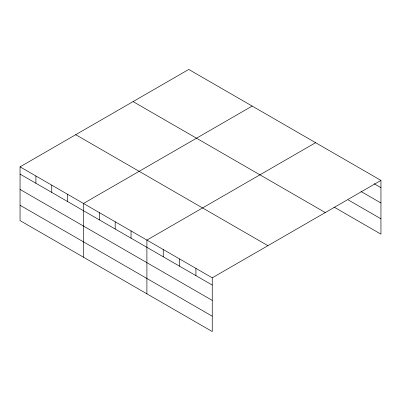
<?xml version="1.0" encoding="UTF-8"?>
<svg xmlns="http://www.w3.org/2000/svg" width="401" height="401" viewBox="0 0 401 401"><rect width="100%" height="100%" fill="white"/><g stroke="black" fill="none" stroke-linecap="round" stroke-linejoin="round"><path stroke-width="0.6" d="M20.05 166.846L212.249 277.813L212.249 331.552L20.05 220.585L20.05 166.846L188.751 69.448L380.95 180.415L380.95 234.154L334.048 207.076M252.174 106.07L83.478 203.467L83.478 257.201M315.602 142.686L146.901 240.084L146.901 293.823M212.249 277.813L380.95 180.415M374.098 183.713L380.95 187.668M360.925 191.447L380.95 203.006M348.274 199.949L380.95 218.816M133.077 101.588L325.281 212.555M75.719 134.706L267.923 245.673M20.05 174.099L212.249 285.066M20.05 189.437L212.249 300.404M20.05 205.242L212.249 316.209M195.914 268.379L195.914 275.632M179.578 258.946L179.578 266.199M163.242 249.517L163.242 256.77M131.047 230.931L131.047 238.179M115.187 221.773L115.187 229.026M99.333 212.62L99.333 219.873M67.619 194.31L67.619 201.563M51.764 185.157L51.764 192.41M35.905 175.999L35.905 183.252"/></g></svg>
